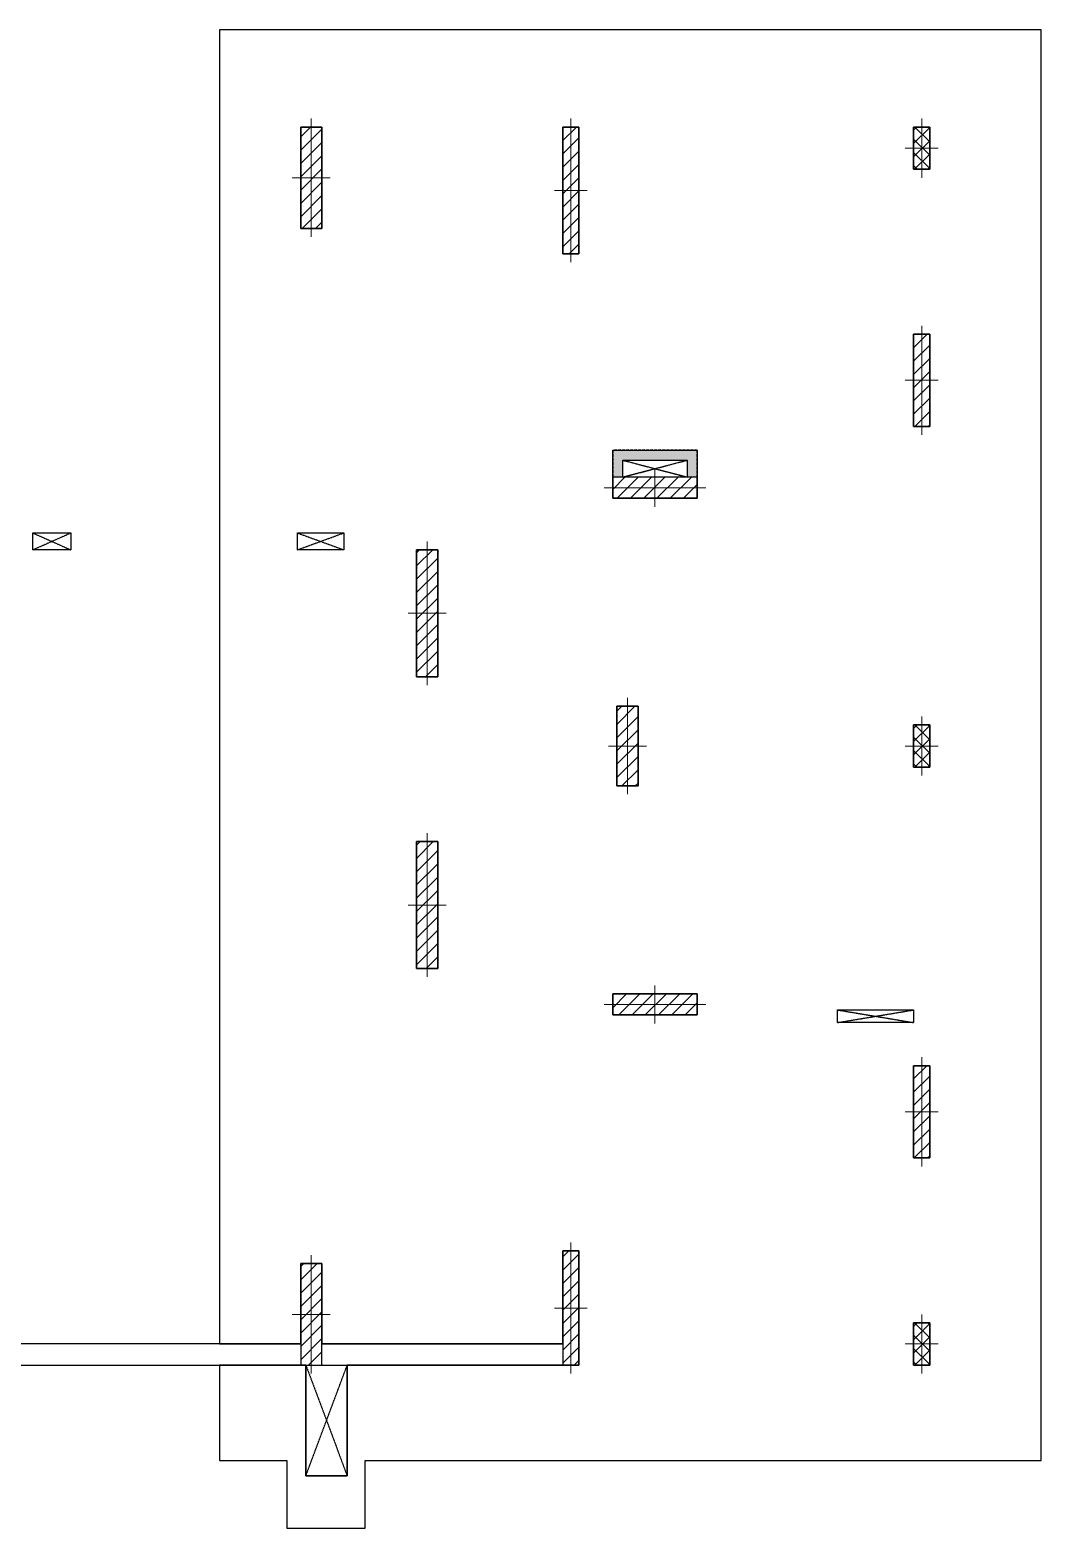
# Model space of a CAD drawing. Extents: x -40810 to 33675, y -2018 to 21213.
# Drawn here: x -16635 to -15439, y 7602 to 9374 of the extents above; entities that cross this region are included whole.
import ezdxf

# ---------------------------------------------------------------- set-up
doc = ezdxf.new("R2010")
doc.units = 0
doc.linetypes.add('HIDDEN2', pattern=[4.7625, 3.175, -1.5875])
doc.linetypes.add('TRAZO_HUECO', pattern=[0.75, 0.5, -0.25])
doc.layers.get('0').update_dxf_attribs({"color": 1, "lineweight": 9})
for name, color, linetype in [('1', 5, 'Continuous'), ('237', 5, 'Continuous'), ('241', 7, 'TRAZO_HUECO'), ('3', 2, 'Continuous'), ('4', 2, 'Continuous'), ('A_htc_alv', 7, 'Continuous'), ('SARR_2.2x7', 40, 'Continuous')]:
    doc.layers.add(name, color=color, linetype=linetype)
doc.layers.add('PILAR_EIXOS', color=1, linetype='Continuous', lineweight=0)
pattern_1 = [(45, (43903.912, 22435.237), (-7.8577241, 7.8577241), []), (135, (43903.912, 22435.237), (-7.8577241, -7.8577241), [])]
pattern_2 = [(45, (33903.912, 13435.237), (-7.857724, 7.857724), [])]

# ---------------------------------------------------------------- blocks, each defined once
blk = doc.blocks.new('Eixos do pilar')
at = {"layer": 'PILAR_EIXOS'}
for p, q in [((0, -0.5), (0, 0.5)), ((-0.5, 0), (0.5, 0))]:
    blk.add_line(p, q, dxfattribs=at)

msp = doc.modelspace()

# ---------------------------------------------------------------- hatches: boundary and pattern name
at = {"linetype": 'ByBlock'}
h = msp.add_hatch(dxfattribs=at)
h.set_pattern_fill('ANSI31', color=4, scale=3.5)
h.set_pattern_definition(pattern_2)
h.paths.add_polyline_path([(-16314.575, 9139.05), (-16289.575, 9139.05), (-16289.575, 9259.05), (-16314.575, 9259.05)])
h = msp.add_hatch(dxfattribs=at)
h.set_pattern_fill('ANSI31', color=4, scale=3.5)
h.set_pattern_definition(pattern_2)
h.paths.add_polyline_path([(-16004.575, 9109.05), (-15985.575, 9109.05), (-15985.575, 9259.05), (-16004.575, 9259.05)])
h = msp.add_hatch(dxfattribs=at)
h.set_pattern_fill('ANSI37', color=4, scale=3.5)
h.set_pattern_definition(pattern_1)
h.paths.add_polyline_path([(-15589.575, 9209.05), (-15570.575, 9209.05), (-15570.575, 9259.05), (-15589.575, 9259.05)])
h = msp.add_hatch(dxfattribs=at)
h.set_pattern_fill('ANSI31', color=4, scale=3.5)
h.set_pattern_definition(pattern_2)
h.paths.add_polyline_path([(-15589.575, 8905.05), (-15570.575, 8905.05), (-15570.575, 9014.05), (-15589.575, 9014.05)])
h = msp.add_hatch(dxfattribs=at)
h.set_pattern_fill('ANSI31', color=4, scale=3.5)
h.set_pattern_definition(pattern_2)
h.paths.add_polyline_path([(-15945.575, 8820.05), (-15845.575, 8820.05), (-15845.575, 8845.05), (-15945.575, 8845.05)])
h = msp.add_hatch(dxfattribs=at)
h.set_pattern_fill('ANSI31', color=4, scale=3.5)
h.set_pattern_definition(pattern_2)
h.paths.add_polyline_path([(-16177.575, 8609.05), (-16152.575, 8609.05), (-16152.575, 8759.05), (-16177.575, 8759.05)])
h = msp.add_hatch(dxfattribs=at)
h.set_pattern_fill('ANSI31', color=4, scale=3.5)
h.set_pattern_definition(pattern_2)
h.paths.add_polyline_path([(-15940.575, 8480.05), (-15915.575, 8480.05), (-15915.575, 8574.05), (-15940.575, 8574.05)])
h = msp.add_hatch(dxfattribs=at)
h.set_pattern_fill('ANSI37', color=4, scale=3.5)
h.set_pattern_definition(pattern_1)
h.paths.add_polyline_path([(-15589.575, 8502.05), (-15570.575, 8502.05), (-15570.575, 8552.05), (-15589.575, 8552.05)])
h = msp.add_hatch(dxfattribs=at)
h.set_pattern_fill('ANSI31', color=4, scale=3.5)
h.set_pattern_definition(pattern_2)
h.paths.add_polyline_path([(-16177.575, 8264.05), (-16152.575, 8264.05), (-16152.575, 8414.05), (-16177.575, 8414.05)])
h = msp.add_hatch(dxfattribs=at)
h.set_pattern_fill('ANSI31', color=4, scale=3.5)
h.set_pattern_definition(pattern_2)
h.paths.add_polyline_path([(-15945.575, 8209.05), (-15845.575, 8209.05), (-15845.575, 8234.05), (-15945.575, 8234.05)])
h = msp.add_hatch(dxfattribs=at)
h.set_pattern_fill('ANSI31', color=4, scale=3.5)
h.set_pattern_definition(pattern_2)
h.paths.add_polyline_path([(-15589.575, 8040.05), (-15570.575, 8040.05), (-15570.575, 8149.05), (-15589.575, 8149.05)])
h = msp.add_hatch(dxfattribs=at)
h.set_pattern_fill('ANSI31', color=4, scale=3.5)
h.set_pattern_definition(pattern_2)
h.paths.add_polyline_path([(-16004.575, 7795.05), (-15985.575, 7795.05), (-15985.575, 7930.05), (-16004.575, 7930.05)])
h = msp.add_hatch(dxfattribs=at)
h.set_pattern_fill('ANSI31', color=4, scale=3.5)
h.set_pattern_definition(pattern_2)
h.paths.add_polyline_path([(-16314.575, 7795.05), (-16289.575, 7795.05), (-16289.575, 7915.05), (-16314.575, 7915.05)])
h = msp.add_hatch(dxfattribs=at)
h.set_pattern_fill('ANSI37', color=4, scale=3.5)
h.set_pattern_definition(pattern_1)
h.paths.add_polyline_path([(-15589.575, 7795.05), (-15570.575, 7795.05), (-15570.575, 7845.05), (-15589.575, 7845.05)])
at = {"layer": 'A_htc_alv', "linetype": 'ByBlock'}
h = msp.add_hatch(color=60, dxfattribs=at)
h.dxf.hatch_style = 1
h.paths.add_polyline_path([(-15845.575, 8877.05), (-15945.575, 8877.05), (-15945.575, 8845.05), (-15933.575, 8845.05), (-15933.575, 8865.05), (-15857.575, 8865.05), (-15857.575, 8845.05), (-15845.575, 8845.05)])

# ---------------------------------------------------------------- linework, layer by layer
at = {"linetype": 'Continuous', "ltscale": 30}
for points in [[(-15438.875, 9373.8), (-16410.775, 9373.8), (-16410.775, 7820.05), (-16314.575, 7820.05), (-16314.575, 7915.05), (-16289.575, 7915.05), (-16289.575, 7820.05), (-16004.575, 7820.05), (-16004.575, 7930.05), (-15985.575, 7930.05), (-15985.575, 7795.05), (-16004.575, 7795.05), (-16259.575, 7795.05), (-16259.575, 7664.05), (-16308.575, 7664.05), (-16308.575, 7795.05), (-16314.575, 7795.05), (-16410.775, 7795.05), (-16410.775, 7682.35), (-16330.825, 7682.35), (-16330.825, 7602.4), (-16238.375, 7602.4), (-16238.375, 7682.35), (-15438.875, 7682.35)], [(-16289.575, 9139.05), (-16314.575, 9139.05), (-16314.575, 9259.05), (-16289.575, 9259.05)], [(-16004.575, 9109.05), (-16004.575, 9259.05), (-15985.575, 9259.05), (-15985.575, 9109.05)], [(-15589.575, 9209.05), (-15589.575, 9259.05), (-15570.575, 9259.05), (-15570.575, 9209.05)], [(-15589.575, 8905.05), (-15589.575, 9014.05), (-15570.575, 9014.05), (-15570.575, 8905.05)], [(-15845.575, 8820.05), (-15945.575, 8820.05), (-15945.575, 8845.05), (-15945.575, 8877.05), (-15845.575, 8877.05), (-15845.575, 8845.05)], [(-15895.575, 8855.05), (-15933.575, 8845.05), (-15933.575, 8865.05), (-15857.575, 8865.05), (-15857.575, 8845.05)], [(-16263.575, 8759.05), (-16318.575, 8759.05), (-16318.575, 8779.05), (-16263.575, 8779.05)], [(-16152.575, 8609.05), (-16177.575, 8609.05), (-16177.575, 8759.05), (-16152.575, 8759.05)], [(-15915.575, 8574.05), (-15915.575, 8480.05), (-15940.575, 8480.05), (-15940.575, 8574.05)], [(-15589.575, 8552.05), (-15570.575, 8552.05), (-15570.575, 8502.05), (-15589.575, 8502.05)], [(-16152.575, 8414.05), (-16152.575, 8264.05), (-16177.575, 8264.05), (-16177.575, 8414.05)], [(-15845.575, 8234.05), (-15845.575, 8209.05), (-15945.575, 8209.05), (-15945.575, 8234.05)], [(-15679.575, 8215.05), (-15589.575, 8215.05), (-15589.575, 8200.05), (-15679.575, 8200.05)], [(-15570.575, 8149.05), (-15570.575, 8040.05), (-15589.575, 8040.05), (-15589.575, 8149.05)], [(-15570.575, 7845.05), (-15570.575, 7795.05), (-15589.575, 7795.05), (-15589.575, 7845.05)]]:
    msp.add_lwpolyline(points, close=True, dxfattribs=at)
at = {"layer": '1'}
for points in [[(-16410.775, 7682.35), (-16330.825, 7682.35), (-16330.825, 7602.4), (-16238.375, 7602.4), (-16238.375, 7682.35), (-15438.875, 7682.35), (-15438.875, 9373.8), (-16410.775, 9373.8), (-16410.775, 7820.05)], [(-16314.575, 7820.05), (-16745.075, 7820.05)], [(-16004.575, 7820.05), (-16289.575, 7820.05)], [(-16745.075, 7795.05), (-16314.575, 7795.05)], [(-16410.775, 7795.05), (-16410.775, 7682.35)], [(-16289.575, 7795.05), (-16004.575, 7795.05)]]:
    msp.add_lwpolyline(points, dxfattribs=at)
at = {"layer": '1', "linetype": 'HIDDEN2'}
for points in [[(-15945.575, 8877.05), (-15945.575, 8845.05)], [(-15845.575, 8877.05), (-15945.575, 8877.05)], [(-15845.575, 8845.05), (-15845.575, 8877.05)], [(-15933.575, 8845.05), (-15933.575, 8865.05)], [(-15933.575, 8865.05), (-15857.575, 8865.05)], [(-15857.575, 8865.05), (-15857.575, 8845.05)]]:
    msp.add_lwpolyline(points, dxfattribs=at)
at = {"layer": '237'}
for p, q in [((-16631.575, 8759.05), (-16631.575, 8779.05)), ((-16631.575, 8779.05), (-16586.575, 8779.05)), ((-16586.575, 8779.05), (-16586.575, 8759.05)), ((-16318.575, 8759.05), (-16318.575, 8779.05)), ((-16318.575, 8779.05), (-16263.575, 8779.05)), ((-16263.575, 8779.05), (-16263.575, 8759.05)), ((-16586.575, 8759.05), (-16631.575, 8759.05)), ((-16263.575, 8759.05), (-16318.575, 8759.05)), ((-15679.575, 8215.05), (-15589.575, 8215.05)), ((-15679.575, 8200.05), (-15679.575, 8215.05)), ((-15589.575, 8215.05), (-15589.575, 8200.05)), ((-15589.575, 8200.05), (-15679.575, 8200.05)), ((-16308.575, 7795.05), (-16308.575, 7664.05)), ((-16259.575, 7664.05), (-16259.575, 7795.05)), ((-16308.575, 7664.05), (-16259.575, 7664.05))]:
    msp.add_line(p, q, dxfattribs=at)
at = {"layer": '241'}
for p, q in [((-15933.575, 8845.05), (-15857.575, 8865.05)), ((-15933.575, 8865.05), (-15857.575, 8845.05)), ((-16631.575, 8759.05), (-16586.575, 8779.05)), ((-16631.575, 8779.05), (-16586.575, 8759.05)), ((-16318.575, 8759.05), (-16263.575, 8779.05)), ((-16318.575, 8779.05), (-16263.575, 8759.05)), ((-15679.575, 8200.05), (-15589.575, 8215.05)), ((-15679.575, 8215.05), (-15589.575, 8200.05)), ((-16308.575, 7664.05), (-16259.575, 7795.05)), ((-16308.575, 7795.05), (-16259.575, 7664.05))]:
    msp.add_line(p, q, dxfattribs=at)
at = {"layer": '3'}
for points in [[(-16314.575, 9139.05), (-16289.575, 9139.05), (-16289.575, 9259.05), (-16314.575, 9259.05), (-16314.575, 9139.05)], [(-16004.575, 9109.05), (-15985.575, 9109.05), (-15985.575, 9259.05), (-16004.575, 9259.05), (-16004.575, 9109.05)], [(-15589.575, 8905.05), (-15570.575, 8905.05), (-15570.575, 9014.05), (-15589.575, 9014.05), (-15589.575, 8905.05)], [(-15945.575, 8820.05), (-15845.575, 8820.05), (-15845.575, 8845.05), (-15945.575, 8845.05), (-15945.575, 8820.05)], [(-16177.575, 8609.05), (-16152.575, 8609.05), (-16152.575, 8759.05), (-16177.575, 8759.05), (-16177.575, 8609.05)], [(-15940.575, 8480.05), (-15915.575, 8480.05), (-15915.575, 8574.05), (-15940.575, 8574.05), (-15940.575, 8480.05)], [(-16177.575, 8264.05), (-16152.575, 8264.05), (-16152.575, 8414.05), (-16177.575, 8414.05), (-16177.575, 8264.05)], [(-15945.575, 8209.05), (-15845.575, 8209.05), (-15845.575, 8234.05), (-15945.575, 8234.05), (-15945.575, 8209.05)], [(-15589.575, 8040.05), (-15570.575, 8040.05), (-15570.575, 8149.05), (-15589.575, 8149.05), (-15589.575, 8040.05)], [(-16004.575, 7795.05), (-15985.575, 7795.05), (-15985.575, 7930.05), (-16004.575, 7930.05), (-16004.575, 7795.05)], [(-16314.575, 7795.05), (-16289.575, 7795.05), (-16289.575, 7915.05), (-16314.575, 7915.05), (-16314.575, 7795.05)]]:
    msp.add_lwpolyline(points, dxfattribs=at)
at = {"layer": '4'}
for points in [[(-15589.575, 9209.05), (-15570.575, 9209.05), (-15570.575, 9259.05), (-15589.575, 9259.05), (-15589.575, 9209.05)], [(-15589.575, 8502.05), (-15570.575, 8502.05), (-15570.575, 8552.05), (-15589.575, 8552.05), (-15589.575, 8502.05)], [(-15589.575, 7795.05), (-15570.575, 7795.05), (-15570.575, 7845.05), (-15589.575, 7845.05), (-15589.575, 7795.05)]]:
    msp.add_lwpolyline(points, dxfattribs=at)
at = {"layer": 'SARR_2.2x7', "linetype": 'Continuous', "ltscale": 30}
for points in [[(-15438.875, 9373.8), (-16410.775, 9373.8), (-16410.775, 7820.05), (-16314.575, 7820.05), (-16314.575, 7915.05), (-16289.575, 7915.05), (-16289.575, 7820.05), (-16004.575, 7820.05), (-16004.575, 7930.05), (-15985.575, 7930.05), (-15985.575, 7795.05), (-16004.575, 7795.05), (-16259.575, 7795.05), (-16259.575, 7664.05), (-16308.575, 7664.05), (-16308.575, 7795.05), (-16314.575, 7795.05), (-16410.775, 7795.05), (-16410.775, 7682.35), (-16330.825, 7682.35), (-16330.825, 7602.4), (-16238.375, 7602.4), (-16238.375, 7682.35), (-15438.875, 7682.35)], [(-15438.875, 9373.8), (-16410.775, 9373.8), (-16410.775, 7820.05), (-16314.575, 7820.05), (-16314.575, 7915.05), (-16289.575, 7915.05), (-16289.575, 7820.05), (-16004.575, 7820.05), (-16004.575, 7930.05), (-15985.575, 7930.05), (-15985.575, 7795.05), (-16004.575, 7795.05), (-16259.575, 7795.05), (-16259.575, 7664.05), (-16308.575, 7664.05), (-16308.575, 7795.05), (-16314.575, 7795.05), (-16410.775, 7795.05), (-16410.775, 7682.35), (-16330.825, 7682.35), (-16330.825, 7602.4), (-16238.375, 7602.4), (-16238.375, 7682.35), (-15438.875, 7682.35)], [(-15438.875, 9373.8), (-16410.775, 9373.8), (-16410.775, 7820.05), (-16314.575, 7820.05), (-16314.575, 7915.05), (-16289.575, 7915.05), (-16289.575, 7820.05), (-16004.575, 7820.05), (-16004.575, 7930.05), (-15985.575, 7930.05), (-15985.575, 7795.05), (-16004.575, 7795.05), (-16259.575, 7795.05), (-16259.575, 7664.05), (-16308.575, 7664.05), (-16308.575, 7795.05), (-16314.575, 7795.05), (-16410.775, 7795.05), (-16410.775, 7682.35), (-16330.825, 7682.35), (-16330.825, 7602.4), (-16238.375, 7602.4), (-16238.375, 7682.35), (-15438.875, 7682.35)], [(-16314.575, 9139.05), (-16314.575, 9259.05), (-16289.575, 9259.05), (-16289.575, 9139.05)], [(-16314.575, 9139.05), (-16314.575, 9259.05), (-16289.575, 9259.05), (-16289.575, 9139.05)], [(-16314.575, 9139.05), (-16314.575, 9259.05), (-16289.575, 9259.05), (-16289.575, 9139.05)], [(-16004.575, 9109.05), (-16004.575, 9259.05), (-15985.575, 9259.05), (-15985.575, 9109.05)], [(-16004.575, 9109.05), (-16004.575, 9259.05), (-15985.575, 9259.05), (-15985.575, 9109.05)], [(-16004.575, 9109.05), (-16004.575, 9259.05), (-15985.575, 9259.05), (-15985.575, 9109.05)], [(-15589.575, 9209.05), (-15589.575, 9259.05), (-15570.575, 9259.05), (-15570.575, 9209.05)], [(-15589.575, 9209.05), (-15589.575, 9259.05), (-15570.575, 9259.05), (-15570.575, 9209.05)], [(-15589.575, 9209.05), (-15589.575, 9259.05), (-15570.575, 9259.05), (-15570.575, 9209.05)], [(-15589.575, 8905.05), (-15589.575, 9014.05), (-15570.575, 9014.05), (-15570.575, 8905.05)], [(-15589.575, 8905.05), (-15589.575, 9014.05), (-15570.575, 9014.05), (-15570.575, 8905.05)], [(-15589.575, 8905.05), (-15589.575, 9014.05), (-15570.575, 9014.05), (-15570.575, 8905.05)], [(-15945.575, 8820.05), (-15945.575, 8845.05), (-15945.575, 8877.05), (-15845.575, 8877.05), (-15845.575, 8845.05), (-15845.575, 8820.05)], [(-15945.575, 8820.05), (-15945.575, 8845.05), (-15945.575, 8877.05), (-15845.575, 8877.05), (-15845.575, 8845.05), (-15845.575, 8820.05)], [(-15945.575, 8820.05), (-15945.575, 8845.05), (-15945.575, 8877.05), (-15845.575, 8877.05), (-15845.575, 8845.05), (-15845.575, 8820.05)], [(-15895.575, 8855.05), (-15933.575, 8845.05), (-15933.575, 8865.05), (-15857.575, 8865.05), (-15857.575, 8845.05)], [(-15895.575, 8855.05), (-15933.575, 8845.05), (-15933.575, 8865.05), (-15857.575, 8865.05), (-15857.575, 8845.05)], [(-15895.575, 8855.05), (-15933.575, 8845.05), (-15933.575, 8865.05), (-15857.575, 8865.05), (-15857.575, 8845.05)], [(-16263.575, 8759.05), (-16318.575, 8759.05), (-16318.575, 8779.05), (-16263.575, 8779.05)], [(-16263.575, 8759.05), (-16318.575, 8759.05), (-16318.575, 8779.05), (-16263.575, 8779.05)], [(-16318.575, 8759.05), (-16318.575, 8779.05), (-16263.575, 8779.05), (-16263.575, 8759.05)], [(-16177.575, 8609.05), (-16177.575, 8759.05), (-16152.575, 8759.05), (-16152.575, 8609.05)], [(-16177.575, 8609.05), (-16177.575, 8759.05), (-16152.575, 8759.05), (-16152.575, 8609.05)], [(-16177.575, 8609.05), (-16177.575, 8759.05), (-16152.575, 8759.05), (-16152.575, 8609.05)], [(-15940.575, 8480.05), (-15940.575, 8574.05), (-15915.575, 8574.05), (-15915.575, 8480.05)], [(-15940.575, 8574.05), (-15915.575, 8574.05), (-15915.575, 8480.05), (-15940.575, 8480.05)], [(-15940.575, 8480.05), (-15940.575, 8574.05), (-15915.575, 8574.05), (-15915.575, 8480.05)], [(-15589.575, 8502.05), (-15589.575, 8552.05), (-15570.575, 8552.05), (-15570.575, 8502.05)], [(-15589.575, 8552.05), (-15570.575, 8552.05), (-15570.575, 8502.05), (-15589.575, 8502.05)], [(-15589.575, 8502.05), (-15589.575, 8552.05), (-15570.575, 8552.05), (-15570.575, 8502.05)], [(-16152.575, 8264.05), (-16177.575, 8264.05), (-16177.575, 8414.05), (-16152.575, 8414.05)], [(-16177.575, 8414.05), (-16152.575, 8414.05), (-16152.575, 8264.05), (-16177.575, 8264.05)], [(-16177.575, 8264.05), (-16177.575, 8414.05), (-16152.575, 8414.05), (-16152.575, 8264.05)], [(-15945.575, 8234.05), (-15845.575, 8234.05), (-15845.575, 8209.05), (-15945.575, 8209.05)], [(-15945.575, 8234.05), (-15845.575, 8234.05), (-15845.575, 8209.05), (-15945.575, 8209.05)], [(-15945.575, 8234.05), (-15845.575, 8234.05), (-15845.575, 8209.05), (-15945.575, 8209.05)], [(-15679.575, 8215.05), (-15589.575, 8215.05), (-15589.575, 8200.05), (-15679.575, 8200.05)], [(-15679.575, 8215.05), (-15589.575, 8215.05), (-15589.575, 8200.05), (-15679.575, 8200.05)], [(-15679.575, 8200.05), (-15679.575, 8215.05), (-15589.575, 8215.05), (-15589.575, 8200.05)], [(-15589.575, 8149.05), (-15570.575, 8149.05), (-15570.575, 8040.05), (-15589.575, 8040.05)], [(-15589.575, 8149.05), (-15570.575, 8149.05), (-15570.575, 8040.05), (-15589.575, 8040.05)], [(-15589.575, 8149.05), (-15570.575, 8149.05), (-15570.575, 8040.05), (-15589.575, 8040.05)], [(-15570.575, 7845.05), (-15570.575, 7795.05), (-15589.575, 7795.05), (-15589.575, 7845.05)], [(-15589.575, 7845.05), (-15570.575, 7845.05), (-15570.575, 7795.05), (-15589.575, 7795.05)], [(-15589.575, 7845.05), (-15570.575, 7845.05), (-15570.575, 7795.05), (-15589.575, 7795.05)]]:
    msp.add_lwpolyline(points, close=True, dxfattribs=at)

# ---------------------------------------------------------------- block references
at = {"layer": 'PILAR_EIXOS', "zscale": 100}
for p, xscale, yscale in [((-16302.075, 9199.05), 45, 140), ((-15995.075, 9184.05), 39, 170), ((-15580.075, 9234.05), 39, 70), ((-15580.075, 8959.55), 39, 129), ((-15895.575, 8832.55), 120, 45), ((-16165.075, 8684.05), 45, 170), ((-15928.075, 8527.05), 45, 114), ((-15580.075, 8527.05), 39, 70), ((-16165.075, 8339.05), 45, 170), ((-15895.575, 8221.55), 120, 45), ((-15580.075, 8094.55), 39, 129), ((-15995.075, 7862.55), 39, 155), ((-16302.075, 7855.05), 45, 140), ((-15580.075, 7820.05), 39, 70)]:
    msp.add_blockref('Eixos do pilar', p, dxfattribs=dict(at, xscale=xscale, yscale=yscale))

doc.saveas('drawing.dxf')
